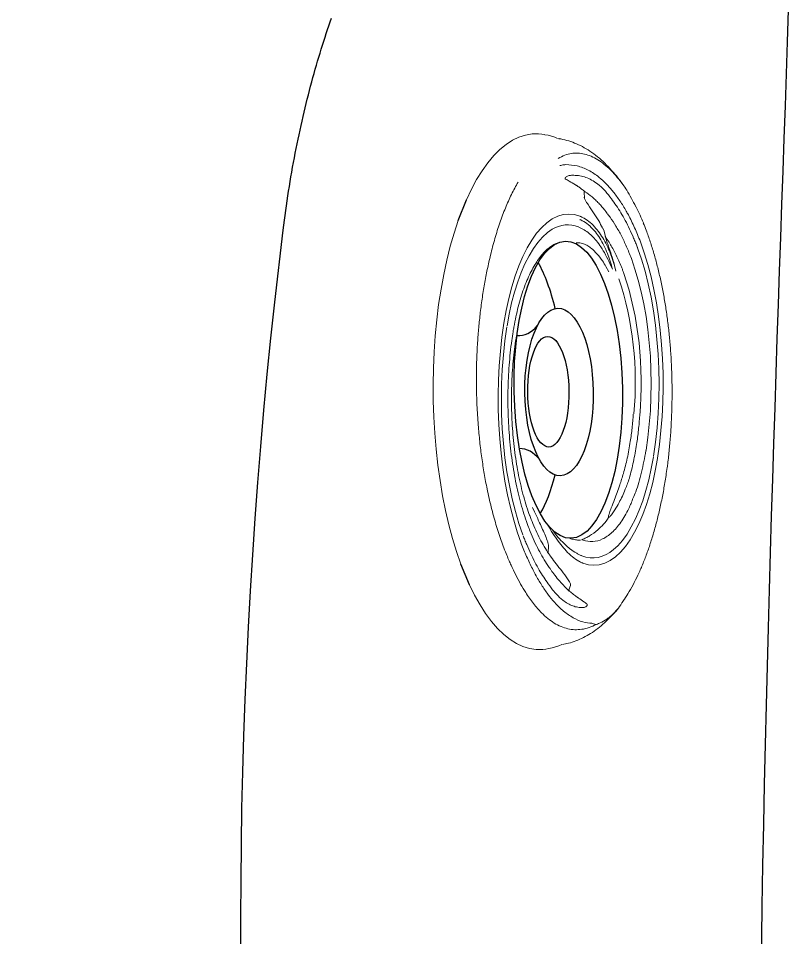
# Model space of a CAD drawing. Extents: x 941 to 1034, y 781 to 934.
# Drawn here: x 964.23 to 968.53, y 825.11 to 830.24 of the extents above; entities that cross this region are included whole.
import ezdxf

# ---------------------------------------------------------------- set-up
doc = ezdxf.new("R2010")
doc.units = 0
doc.header["$MEASUREMENT"] = 0
doc.linetypes.add('SLD-Solid', pattern=[0])
doc.layers.add('1', color=4, linetype='Continuous')
doc.layers.add('DIM', color=3, linetype='Continuous')

# ---------------------------------------------------------------- blocks, each defined once
blk = doc.blocks.new('*E12')
at = {"layer": '1', "color": 3, "linetype": 'SLD-Solid', "lineweight": 15}
blk.add_arc((2.1086, -2.0623), 0.0047, 145.57637, 153.95773, dxfattribs=at)
blk = doc.blocks.new('M')
at = {"layer": '1', "color": 3, "linetype": 'SLD-Solid', "lineweight": 15}
for p, q in [((0, 0), (-0.0912, -0.0007)), ((0.0911, -0.0016), (0, 0)), ((-0.5372, -0.039), (-0.6218, -0.0534)), ((-0.4506, -0.0268), (-0.5372, -0.039)), ((-0.3623, -0.0169), (-0.4506, -0.0268)), ((-0.2728, -0.0092), (-0.3623, -0.0169)), ((-0.1823, -0.0038), (-0.2728, -0.0092)), ((-0.0912, -0.0007), (-0.1823, -0.0038)), ((0.1816, -0.0055), (0.0911, -0.0016)), ((0.2713, -0.0118), (0.1816, -0.0055)), ((0.3597, -0.0203), (0.2713, -0.0118)), ((0.4465, -0.0311), (0.3597, -0.0203)), ((0.5313, -0.0442), (0.4465, -0.0311)), ((0.6138, -0.0593), (0.5313, -0.0442)), ((-0.7837, -0.0884), (-0.8603, -0.1089)), ((-0.7041, -0.0698), (-0.7837, -0.0884)), ((-0.6218, -0.0534), (-0.7041, -0.0698)), ((0.6937, -0.0766), (0.6138, -0.0593)), ((0.7707, -0.0959), (0.6937, -0.0766)), ((0.8444, -0.1171), (0.7707, -0.0959)), ((-0.9337, -0.1313), (-1.0035, -0.1556)), ((-0.8603, -0.1089), (-0.9337, -0.1313)), ((0.9145, -0.1403), (0.8444, -0.1171)), ((-1.1184, -0.2031), (-1.1767, -0.2318)), ((1.089, -0.2137), (1.0302, -0.1859)), ((-1.1767, -0.2318), (-1.2305, -0.262)), ((1.1433, -0.243), (1.089, -0.2137)), ((1.1928, -0.2737), (1.1433, -0.243)), ((-1.2796, -0.2934), (-1.3236, -0.326)), ((-1.2305, -0.262), (-1.2796, -0.2934)), ((1.2373, -0.3056), (1.1928, -0.2737)), ((1.2768, -0.3386), (1.2373, -0.3056)), ((-1.3236, -0.326), (-1.3625, -0.3596)), ((1.3109, -0.3725), (1.2768, -0.3386)), ((-1.3961, -0.3941), (-1.4242, -0.4294)), ((-1.3625, -0.3596), (-1.3961, -0.3941)), ((-0.6158, -0.4155), (-0.5408, -0.4013)), ((-0.5408, -0.4013), (-0.4637, -0.3894)), ((-0.4883, -0.4122), (-0.4096, -0.4011)), ((-0.4637, -0.3894), (-0.3848, -0.3796)), ((-0.4096, -0.4011), (-0.3292, -0.3924)), ((-0.3848, -0.3796), (-0.3045, -0.3721)), ((-0.3292, -0.3924), (-0.2475, -0.3862)), ((-0.3045, -0.3721), (-0.2231, -0.3669)), ((-0.2475, -0.3862), (-0.165, -0.3824)), ((-0.2231, -0.3669), (-0.1412, -0.364)), ((-0.165, -0.3824), (-0.0821, -0.3811)), ((-0.1412, -0.364), (-0.059, -0.3634)), ((-0.0821, -0.3811), (0.0007, -0.3823)), ((-0.059, -0.3634), (0.0229, -0.3652)), ((0.0007, -0.3823), (0.0829, -0.386)), ((0.0229, -0.3652), (0.1043, -0.3692)), ((0.0829, -0.386), (0.1641, -0.3922)), ((0.1043, -0.3692), (0.1846, -0.3756)), ((0.1641, -0.3922), (0.2439, -0.4009)), ((0.1846, -0.3756), (0.2636, -0.3843)), ((0.2439, -0.4009), (0.3217, -0.4119)), ((0.2636, -0.3843), (0.3408, -0.3952)), ((0.3408, -0.3952), (0.3426, -0.3955)), ((0.3426, -0.3955), (0.4128, -0.4079)), ((0.4128, -0.4079), (0.4803, -0.4226)), ((1.3396, -0.4073), (1.3109, -0.3725)), ((1.3628, -0.4429), (1.3396, -0.4073)), ((-1.4242, -0.4294), (-1.4468, -0.4653)), ((-0.8238, -0.4699), (-0.7576, -0.4498)), ((-0.777, -0.4791), (-0.7096, -0.4592)), ((-0.7576, -0.4498), (-0.6881, -0.4317)), ((-0.7096, -0.4592), (-0.6387, -0.4413)), ((-0.6881, -0.4317), (-0.6158, -0.4155)), ((-0.6387, -0.4413), (-0.5648, -0.4257)), ((-0.5648, -0.4257), (-0.4883, -0.4122)), ((0.2938, -0.4466), (0.2951, -0.4468)), ((0.3267, -0.4127), (0.3922, -0.4246)), ((0.3922, -0.4246), (0.4551, -0.4385)), ((0.4551, -0.4385), (0.515, -0.4544)), ((0.4803, -0.4226), (0.5446, -0.4394)), ((0.515, -0.4544), (0.5716, -0.4722)), ((0.5446, -0.4394), (0.6054, -0.4582)), ((0.6054, -0.4582), (0.6622, -0.4789)), ((1.3803, -0.4789), (1.3628, -0.4429)), ((-1.4638, -0.5016), (-1.475, -0.5383)), ((-1.4468, -0.4653), (-1.4638, -0.5016)), ((-0.8865, -0.4918), (-0.8238, -0.4699)), ((-0.8407, -0.501), (-0.777, -0.4791)), ((0.2672, -0.4647), (0.2686, -0.4649)), ((0.5716, -0.4722), (0.6244, -0.4917)), ((0.6244, -0.4917), (0.6732, -0.5129)), ((0.6622, -0.4789), (0.7147, -0.5014)), ((0.6732, -0.5129), (0.7177, -0.5356)), ((0.7147, -0.5014), (0.7626, -0.5255)), ((1.3921, -0.5154), (1.3803, -0.4789)), ((-1.475, -0.5383), (-1.4805, -0.5751)), ((-0.7317, -0.539), (-0.7309, -0.5387)), ((-0.6876, -0.554), (-0.7109, -0.5661)), ((0.7177, -0.5356), (0.7576, -0.5597)), ((0.7576, -0.5597), (0.7926, -0.5849)), ((0.7626, -0.5255), (0.8056, -0.5511)), ((0.8056, -0.5511), (0.8435, -0.578)), ((1.3982, -0.5522), (1.3921, -0.5154)), ((1.3985, -0.5891), (1.3982, -0.5522)), ((-1.4805, -0.5751), (-1.4802, -0.612)), ((-1.4802, -0.612), (-1.4781, -0.6296)), ((0.7926, -0.5849), (0.8225, -0.6113)), ((0.8225, -0.6113), (0.8472, -0.6386)), ((0.8435, -0.578), (0.8758, -0.6061)), ((0.8758, -0.6061), (0.9026, -0.6352)), ((1.3942, -0.623), (1.3966, -0.6066)), ((1.3966, -0.6066), (1.3985, -0.5891)), ((-1.4781, -0.6296), (-1.4754, -0.646)), ((-1.4747, -0.6459), (-1.4715, -0.6651)), ((-1.4715, -0.6651), (-1.4597, -0.7015)), ((-0.9032, -0.6442), (-0.9392, -0.6429)), ((0.8472, -0.6386), (0.8656, -0.665)), ((0.9026, -0.6352), (0.9236, -0.6651)), ((0.9236, -0.6651), (0.9387, -0.6956)), ((1.3794, -0.6789), (1.3906, -0.6423)), ((1.3906, -0.6423), (1.3935, -0.623)), ((-1.4597, -0.7015), (-1.4527, -0.7176)), ((0.9387, -0.6956), (0.9477, -0.7265)), ((1.3726, -0.695), (1.3794, -0.6789)), ((-1.1475, -0.7585), (-1.1492, -0.7607)), ((-1.1229, -0.7672), (-1.1475, -0.7585)), ((0.9507, -0.7576), (0.9476, -0.7888)), ((0.9477, -0.7265), (0.9507, -0.7576)), ((0.9476, -0.7888), (0.9384, -0.8198)), ((-1.0071, -0.8664), (-1.0102, -0.897)), ((-0.9981, -0.836), (-1.0071, -0.8664)), ((1.0686, -0.8435), (1.0441, -0.8441)), ((1.0779, -0.8447), (1.0762, -0.8467)), ((-1.0102, -0.897), (-1.0073, -0.9275)), ((-1.0073, -0.9275), (-0.9984, -0.9578)), ((-0.9984, -0.9578), (-0.9836, -0.9878)), ((0.6284, -0.981), (0.6581, -0.9647)), ((0.8608, -0.9522), (0.8249, -0.9613)), ((0.862, -0.9512), (0.8717, -0.9465)), ((-0.9836, -0.9878), (-0.963, -1.0171)), ((-0.963, -1.0171), (-0.9368, -1.0456)), ((-0.9007, -1.0305), (-0.9222, -1.0072)), ((-0.7419, -0.9846), (-0.7439, -0.9797)), ((0.6692, -1.0106), (0.6323, -1.0205)), ((0.6743, -0.9857), (0.6427, -1.0017)), ((-1.2086, -1.0611), (-1.2084, -1.0615)), ((-0.9368, -1.0456), (-0.905, -1.0731)), ((-0.905, -1.0731), (-0.8679, -1.0995)), ((-0.8708, -1.0569), (-0.9007, -1.0305)), ((-0.8358, -1.0822), (-0.8708, -1.0569)), ((-0.8679, -1.0995), (-0.8257, -1.1247)), ((-0.7959, -1.1063), (-0.8358, -1.0822)), ((-0.8257, -1.1247), (-0.7787, -1.1483)), ((-0.7515, -1.129), (-0.7959, -1.1063)), ((0.582, -1.1452), (0.644, -1.1268)), ((0.644, -1.1268), (0.7026, -1.1067)), ((0.7026, -1.1067), (0.7035, -1.1064)), ((-0.7787, -1.1483), (-0.7272, -1.1704)), ((-0.7026, -1.1502), (-0.7515, -1.129)), ((-0.7272, -1.1704), (-0.6714, -1.1907)), ((-0.6498, -1.1697), (-0.7026, -1.1502)), ((-0.5932, -1.1875), (-0.6498, -1.1697)), ((0.3783, -1.1885), (0.4487, -1.1761)), ((0.4487, -1.1761), (0.5167, -1.1617)), ((0.5167, -1.1617), (0.582, -1.1452)), ((0.6988, -1.1627), (0.6314, -1.1827)), ((0.669, -1.1987), (0.7342, -1.1789)), ((0.757, -1.1429), (0.6988, -1.1627)), ((0.7342, -1.1789), (0.7958, -1.1574)), ((0.7625, -1.1409), (0.757, -1.1429)), ((-0.6714, -1.1907), (-0.6118, -1.2092)), ((-0.6118, -1.2092), (-0.5487, -1.2256)), ((-0.5333, -1.2034), (-0.5932, -1.1875)), ((-0.5487, -1.2256), (-0.4825, -1.24)), ((-0.4704, -1.2173), (-0.5333, -1.2034)), ((-0.405, -1.2292), (-0.4704, -1.2173)), ((-0.3221, -1.241), (-0.3999, -1.23)), ((-0.37, -1.1881), (-0.3686, -1.1884)), ((-0.3686, -1.1884), (-0.3673, -1.1886)), ((-0.3673, -1.1886), (-0.2957, -1.1988)), ((-0.2957, -1.1988), (-0.2223, -1.2068)), ((-0.2223, -1.2068), (-0.1476, -1.2125)), ((-0.1476, -1.2125), (-0.0719, -1.216)), ((-0.0719, -1.216), (0.0044, -1.2171)), ((0.0044, -1.2171), (0.0807, -1.216)), ((0.0807, -1.216), (0.1566, -1.2125)), ((0.1566, -1.2125), (0.2319, -1.2067)), ((0.2319, -1.2067), (0.3059, -1.1987)), ((0.3059, -1.1987), (0.3783, -1.1885)), ((0.4101, -1.2296), (0.3314, -1.2407)), ((0.4866, -1.2162), (0.4101, -1.2296)), ((0.5605, -1.2005), (0.4866, -1.2162)), ((0.5294, -1.2325), (0.6007, -1.2166)), ((0.6314, -1.1827), (0.5605, -1.2005)), ((0.6007, -1.2166), (0.669, -1.1987)), ((-0.4825, -1.24), (-0.4137, -1.2522)), ((-0.4137, -1.2522), (-0.4119, -1.2525)), ((-0.4119, -1.2525), (-0.3359, -1.2632)), ((-0.3359, -1.2632), (-0.2582, -1.2717)), ((-0.2424, -1.2496), (-0.3221, -1.241)), ((-0.2582, -1.2717), (-0.1792, -1.278)), ((-0.1611, -1.2558), (-0.2424, -1.2496)), ((-0.1792, -1.278), (-0.0991, -1.2821)), ((-0.0789, -1.2595), (-0.1611, -1.2558)), ((-0.0991, -1.2821), (-0.0184, -1.2838)), ((0.0039, -1.2608), (-0.0789, -1.2595)), ((0.0868, -1.2595), (0.0039, -1.2608)), ((0.0624, -1.2832), (0.143, -1.2804)), ((0.1693, -1.2557), (0.0868, -1.2595)), ((0.143, -1.2804), (0.2231, -1.2752)), ((0.251, -1.2494), (0.1693, -1.2557)), ((0.2231, -1.2752), (0.3021, -1.2678)), ((0.3314, -1.2407), (0.251, -1.2494)), ((0.3021, -1.2678), (0.3798, -1.2582)), ((0.3798, -1.2582), (0.4557, -1.2464)), ((0.4557, -1.2464), (0.5294, -1.2325)), ((-0.0184, -1.2838), (0.0624, -1.2832))]:
    blk.add_line(p, q, dxfattribs=at)
at = {"layer": '1', "color": 3}
for centre, major_axis, ratio, start_param, end_param in [((-0.03, -0.7544), (0.8294, 0.0145), 0.364496, 3.146563, 9.429748), ((-0.0426, -0.7029), (0.4678, 0.006), 0.408212, 3.144742, 9.427927), ((-0.5999, -0.4823), (0.2417, 0.0019), 0.7, -0.725267, -0.007908), ((0.4969, -0.478), (0.2246, 0.0018), 0.7, 3.068739, 3.858971), ((-0.0411, -0.643), (0.3088, 0.0031), 0.371973, 3.142644, 9.425829), ((-0.0119, -0.4306), (0.8294, 0.0145), 0.364496, 3.679416, 4.068187), ((-0.0119, -0.4306), (0.8294, 0.0145), 0.364496, -1.024668, -0.591327)]:
    blk.add_ellipse(centre, major_axis=major_axis, ratio=ratio, start_param=start_param, end_param=end_param, dxfattribs=at)
at = {"layer": '1', "color": 3, "linetype": 'SLD-Solid', "lineweight": 15}
for centre, major_axis, ratio, start_param, end_param in [((-0.9127, -0.6453), (0.0096, 0.00008), 0.7, 0.155275, 0.272948), ((0.5743, -0.7525), (0.3162, 0.0025), 0.7, -0.280999, 0.394679), ((-1.1521, -0.7649), (0.00657, 0.00005), 0.7, 1.120631, 1.843929), ((-1.1504, -0.7628), (0.00681, 0.00005), 0.7, 1.126374, 1.762963), ((-1.1499, -0.7622), (0.00639, 0.00005), 0.7, 1.115946, 1.80729), ((-1.1383, -0.7629), (0.0112, 0.0001), 0.7, 2.477545, 2.524721), ((-1.1156, -0.7712), (0.00535, -0.00526), 1, 3.376627, 3.425003), ((-0.6467, -0.8895), (0.322, 0.0026), 0.7, 2.864732, 3.67969), ((1.0694, -0.8481), (0.00706, 0.00006), 0.7, 0.271899, 1.628297), ((0.8224, -0.9622), (0.00164, 0.00167), 1, -0.438797, -0.309864), ((0.0169, -0.1691), (1.4177, 0.0113), 0.7, 4.571791, 5.14569), ((0.0199, -0.1994), (1.3275, 0.0105), 0.7, 4.567646, 5.149835)]:
    blk.add_ellipse(centre, major_axis=major_axis, ratio=ratio, start_param=start_param, end_param=end_param, dxfattribs=at)
for points, knots in [([(-0.985, -0.4246), (-0.9747, -0.4202), (-0.9385, -0.4045), (-0.872, -0.3794), (-0.7823, -0.3503), (-0.6862, -0.3241), (-0.5908, -0.3025), (-0.4987, -0.2851), (-0.4104, -0.2714), (-0.3196, -0.2601), (-0.2212, -0.2509), (-0.1161, -0.2444), (-0.0038, -0.2413), (0.1096, -0.2421), (0.2137, -0.2465), (0.3075, -0.2533), (0.3628, -0.2593), (0.3904, -0.2623)], [0, 0, 0, 0, 0.029367, 0.103767, 0.178168, 0.254729, 0.331291, 0.393306, 0.455321, 0.518568, 0.581815, 0.656275, 0.730735, 0.807359, 0.883982, 0.94187, 1, 1, 1, 1]), ([(0.3904, -0.2623), (0.4192, -0.2659), (0.4767, -0.2731), (0.5607, -0.2867), (0.6427, -0.3023), (0.7282, -0.3215), (0.8154, -0.3446), (0.9034, -0.3723), (0.9854, -0.4031), (1.0623, -0.4371), (1.1067, -0.4619), (1.1292, -0.4745)], [0, 0, 0, 0, 0.095674, 0.191347, 0.288728, 0.386109, 0.50594, 0.625771, 0.749064, 0.872357, 1, 1, 1, 1]), ([(-1.3399, -0.9112), (-1.3464, -0.8976), (-1.3594, -0.8702), (-1.3685, -0.8299), (-1.3706, -0.7904), (-1.3654, -0.7519), (-1.353, -0.7138), (-1.3336, -0.6764), (-1.3078, -0.64), (-1.2724, -0.6012), (-1.2251, -0.5597), (-1.1562, -0.5114), (-1.0827, -0.47), (-1.0202, -0.4402), (-0.993, -0.4281), (-0.985, -0.4246)], [0, 0, 0, 0, 0.075379, 0.151309, 0.223329, 0.29535, 0.369104, 0.442862, 0.514729, 0.586967, 0.682119, 0.778071, 0.907999, 0.972873, 1, 1, 1, 1]), ([(-0.7876, -0.5289), (-0.7801, -0.5261), (-0.755, -0.5169), (-0.7098, -0.5023), (-0.651, -0.4856), (-0.5894, -0.4706), (-0.5254, -0.4573), (-0.4592, -0.4459), (-0.3911, -0.4362), (-0.3216, -0.4286), (-0.2509, -0.4228), (-0.1795, -0.4191), (-0.1077, -0.4173), (-0.0358, -0.4176), (0.0357, -0.42), (0.1066, -0.4243), (0.1764, -0.4306), (0.239, -0.438), (0.2776, -0.444), (0.294, -0.4465)], [0, 0, 0, 0, 0.026275, 0.087966, 0.149698, 0.211464, 0.273267, 0.335105, 0.396973, 0.458867, 0.520782, 0.582712, 0.644652, 0.706595, 0.768535, 0.830464, 0.892377, 0.954267, 1, 1, 1, 1]), ([(-0.731, -0.5388), (-0.7237, -0.5362), (-0.6995, -0.5274), (-0.6557, -0.5134), (-0.599, -0.4977), (-0.5394, -0.4836), (-0.4774, -0.4712), (-0.4134, -0.4607), (-0.3476, -0.452), (-0.2804, -0.4453), (-0.2123, -0.4405), (-0.1435, -0.4378), (-0.0745, -0.437), (-0.0056, -0.4383), (0.0628, -0.4416), (0.1303, -0.4469), (0.1953, -0.454), (0.2406, -0.4604), (0.264, -0.4641), (0.2673, -0.4646)], [0, 0, 0, 0, 0.027554, 0.091746, 0.155986, 0.220267, 0.284591, 0.348954, 0.413352, 0.477778, 0.542227, 0.606691, 0.671163, 0.735636, 0.8001, 0.864548, 0.928972, 0.98997, 1, 1, 1, 1]), ([(0.2953, -0.4467), (0.3036, -0.4481), (0.3317, -0.4527), (0.3781, -0.4619), (0.4331, -0.4749), (0.4852, -0.4895), (0.5342, -0.5057), (0.5796, -0.5233), (0.6213, -0.5422), (0.659, -0.5622), (0.6924, -0.5833), (0.7215, -0.6052), (0.7462, -0.6278), (0.7661, -0.651), (0.7797, -0.671), (0.7848, -0.6833), (0.7865, -0.6876)], [0, 0, 0, 0, 0.032536, 0.10973, 0.186868, 0.263931, 0.340915, 0.417824, 0.494672, 0.571492, 0.648319, 0.725227, 0.802333, 0.879798, 0.95782, 1, 1, 1, 1]), ([(-1.3337, -0.8863), (-1.3335, -0.8825), (-1.3325, -0.8611), (-1.3233, -0.8215), (-1.2972, -0.7681), (-1.2607, -0.72), (-1.2179, -0.6776), (-1.1725, -0.6405), (-1.1201, -0.6047), (-1.0614, -0.5703), (-0.9963, -0.5376), (-0.9377, -0.5117), (-0.9, -0.4971), (-0.8875, -0.4922)], [0, 0, 0, 0, 0.026712, 0.151413, 0.276447, 0.401159, 0.493498, 0.585836, 0.678075, 0.770318, 0.862284, 0.954116, 1, 1, 1, 1]), ([(-1.1143, -0.6427), (-1.0894, -0.6256), (-1.0521, -0.6), (-0.993, -0.5678), (-0.9457, -0.5446), (-0.9035, -0.526), (-0.8697, -0.5121), (-0.8529, -0.5056), (-0.8452, -0.5027)], [0, 0, 0, 0, 0.337008, 0.50583, 0.674678, 0.843513, 0.927915, 1, 1, 1, 1]), ([(-0.8875, -0.4922), (-0.8874, -0.4922), (-0.8873, -0.4922), (-0.8872, -0.4921), (-0.8871, -0.4921)], [0, 0, 0, 0, 0.154805, 1, 1, 1, 1]), ([(-0.8871, -0.4921), (-0.8871, -0.4921), (-0.8869, -0.492), (-0.8867, -0.4919), (-0.8865, -0.4918)], [0, 0, 0, 0, 0.109067, 1, 1, 1, 1]), ([(-1.0347, -0.6571), (-1.0268, -0.6512), (-1.0067, -0.6364), (-0.9696, -0.6136), (-0.9243, -0.5885), (-0.8746, -0.5645), (-0.8292, -0.5448), (-0.7991, -0.5334), (-0.7881, -0.5292)], [0, 0, 0, 0, 0.125672, 0.317663, 0.508626, 0.698715, 0.890112, 1, 1, 1, 1]), ([(-0.961, -0.6568), (-0.9588, -0.6551), (-0.9453, -0.6447), (-0.9162, -0.6264), (-0.8739, -0.6021), (-0.8271, -0.5787), (-0.78, -0.5577), (-0.7466, -0.5449), (-0.7316, -0.5391)], [0, 0, 0, 0, 0.039608, 0.239952, 0.439301, 0.636256, 0.836536, 1, 1, 1, 1]), ([(-0.7109, -0.5661), (-0.7315, -0.5756), (-0.7775, -0.5967), (-0.8323, -0.6219), (-0.8733, -0.6379), (-0.8925, -0.6437), (-0.901, -0.6441), (-0.9032, -0.6442)], [0, 0, 0, 0, 0.322327, 0.718503, 0.892265, 0.972127, 1, 1, 1, 1]), ([(-1.2457, -0.8348), (-1.2455, -0.8257), (-1.245, -0.8076), (-1.2375, -0.7797), (-1.2244, -0.7517), (-1.2035, -0.7211), (-1.1798, -0.6955), (-1.1498, -0.6684), (-1.1291, -0.6534), (-1.1144, -0.6428)], [0, 0, 0, 0, 0.144102, 0.288177, 0.431944, 0.575712, 0.757525, 0.828809, 1, 1, 1, 1]), ([(-1.1724, -0.7833), (-1.1664, -0.7757), (-1.1539, -0.7596), (-1.1293, -0.7341), (-1.0998, -0.707), (-1.069, -0.6818), (-1.0463, -0.6652), (-1.0365, -0.6581)], [0, 0, 0, 0, 0.193412, 0.408503, 0.621237, 0.836748, 1, 1, 1, 1]), ([(-1.0012, -0.6863), (-1.0011, -0.6863), (-0.9904, -0.6774), (-0.9773, -0.6679), (-0.9637, -0.6584), (-0.963, -0.6579)], [0, 0, 0, 0, 0.006401, 0.954168, 1, 1, 1, 1]), ([(-0.7857, -0.6413), (-0.7935, -0.6456), (-0.8176, -0.6592), (-0.8547, -0.6828), (-0.8951, -0.712), (-0.9318, -0.7435), (-0.9637, -0.7773), (-0.9823, -0.8041), (-0.9919, -0.8219), (-0.9953, -0.8293), (-0.9973, -0.8338), (-0.9978, -0.8352), (-0.9978, -0.8352)], [0.1589519, 0.1589519, 0.1589519, 0.1589519, 0.2189082, 0.346758, 0.4751575, 0.6035615, 0.754596, 0.905669, 0.9433962, 0.9811215, 0.9999977, 1, 1, 1, 1]), ([(-0.956, -0.8285), (-0.956, -0.8285), (-0.9539, -0.8234), (-0.9494, -0.8133), (-0.9383, -0.7929), (-0.9245, -0.7724), (-0.904, -0.7468), (-0.8803, -0.7213), (-0.8475, -0.6921), (-0.8233, -0.6733), (-0.811, -0.6645)], [0, 0, 0, 0, 0.0000306, 0.0744962, 0.1489695, 0.2980039, 0.3724874, 0.5215575, 0.6706687, 0.804032, 0.804032, 0.804032, 0.804032]), ([(-1.1226, -0.767), (-1.1221, -0.7671), (-1.1216, -0.7673), (-1.1205, -0.7675), (-1.1188, -0.7676), (-1.1145, -0.7671), (-1.1015, -0.7623), (-1.0776, -0.7459), (-1.0429, -0.7198), (-1.0147, -0.6972), (-1.0012, -0.6863)], [0, 0, 0, 0, 0.006241, 0.007227, 0.014587, 0.028589, 0.070449, 0.262258, 0.646421, 1, 1, 1, 1]), ([(1.0886, -1.0769), (1.0904, -1.0759), (1.1109, -1.0633), (1.1461, -1.0373), (1.1934, -0.9991), (1.2351, -0.9591), (1.2715, -0.9181), (1.3025, -0.8762), (1.3279, -0.8335), (1.3482, -0.7903), (1.3625, -0.7467), (1.3702, -0.7163), (1.3717, -0.7004), (1.3718, -0.6992)], [0, 0, 0, 0, 0.011075, 0.128358, 0.243715, 0.356861, 0.467679, 0.576202, 0.682584, 0.787058, 0.889908, 0.99144, 1, 1, 1, 1]), ([(1.2614, -0.6989), (1.2679, -0.7107), (1.2809, -0.7344), (1.29, -0.771), (1.2921, -0.8077), (1.2868, -0.8446), (1.2744, -0.882), (1.2551, -0.9193), (1.2291, -0.9558), (1.197, -0.9923), (1.1691, -1.016), (1.1547, -1.0282)], [0, 0, 0, 0, 0.113502, 0.227834, 0.336279, 0.444726, 0.555781, 0.666843, 0.775057, 0.88383, 1, 1, 1, 1]), ([(1.2267, -0.7408), (1.2265, -0.7371), (1.226, -0.7259), (1.223, -0.7144), (1.2211, -0.7068)], [0, 0, 0, 0, 0.3359347, 1, 1, 1, 1]), ([(-1.4516, -0.7216), (-1.4496, -0.7329), (-1.4452, -0.7585), (-1.4323, -0.7977), (-1.4143, -0.8391), (-1.3914, -0.8796), (-1.3639, -0.9191), (-1.3316, -0.9576), (-1.2954, -0.9947), (-1.268, -1.0179), (-1.2544, -1.0294)], [0, 0, 0, 0, 0.1000144, 0.225756, 0.3519621, 0.4790519, 0.6074395, 0.7375219, 0.8696622, 1, 1, 1, 1]), ([(-0.8674, -0.794), (-0.8657, -0.7853), (-0.8636, -0.7743), (-0.8601, -0.7632), (-0.8592, -0.7608)], [0, 0, 0, 0, 0.3572691, 0.4544643, 0.4544643, 0.4544643, 0.4544643]), ([(0.7965, -1.1571), (0.8229, -1.1465), (0.8756, -1.1252), (0.9309, -1.0982), (0.9804, -1.0707), (1.0253, -1.0431), (1.0763, -1.0059), (1.1202, -0.967), (1.1624, -0.9207), (1.1978, -0.8666), (1.2227, -0.8045), (1.2253, -0.762), (1.2267, -0.7408)], [0, 0, 0, 0, 0.099686, 0.199319, 0.230421, 0.322801, 0.415179, 0.507539, 0.5999, 0.733139, 0.866784, 1, 1, 1, 1]), ([(1.1473, -0.737), (1.143, -0.7443), (1.1319, -0.7638), (1.121, -0.7827), (1.1142, -0.7944)], [0, 0, 0, 0, 0.3791413, 1, 1, 1, 1]), ([(1.1469, -0.7365), (1.1473, -0.7365), (1.1482, -0.7365), (1.1497, -0.7367), (1.1515, -0.7373), (1.1537, -0.7384), (1.1575, -0.7415), (1.1621, -0.7489), (1.1659, -0.7597), (1.167, -0.7695), (1.1672, -0.7751), (1.1672, -0.7765)], [0, 0, 0, 0, 0.01602, 0.035445, 0.054871, 0.08078, 0.12717, 0.274887, 0.583806, 0.893992, 1, 1, 1, 1]), ([(-1.2258, -0.8584), (-1.2216, -0.8526), (-1.2105, -0.8372), (-1.1995, -0.821), (-1.1927, -0.8109)], [0, 0, 0, 0, 0.379141, 1, 1, 1, 1]), ([(-1.1927, -0.8109), (-1.1925, -0.8106), (-1.1918, -0.8097), (-1.1907, -0.8081), (-1.1889, -0.8055), (-1.1856, -0.801), (-1.1802, -0.7935), (-1.1753, -0.787), (-1.1725, -0.7833)], [0, 0, 0, 0, 0.035919, 0.106555, 0.177195, 0.318487, 0.601091, 1, 1, 1, 1]), ([(-0.8674, -0.7942), (-0.868, -0.7982), (-0.8693, -0.8075), (-0.8693, -0.8167), (-0.8692, -0.822)], [0, 0, 0, 0, 0.42371, 1, 1, 1, 1]), ([(0.6427, -1.0017), (0.6728, -0.9926), (0.7207, -0.9783), (0.7764, -0.9531), (0.8168, -0.9307), (0.8536, -0.9046), (0.8856, -0.8749), (0.9042, -0.8499), (0.9138, -0.8326), (0.9171, -0.8253), (0.9193, -0.8209), (0.9197, -0.8195), (0.9197, -0.8195)], [0, 0, 0, 0, 0.218908, 0.346758, 0.475158, 0.603561, 0.754596, 0.905669, 0.943396, 0.981121, 0.999998, 1, 1, 1, 1]), ([(0.9381, -0.8205), (0.9375, -0.822), (0.9357, -0.8265), (0.9322, -0.834), (0.9228, -0.8516), (0.9045, -0.8773), (0.8737, -0.9079), (0.838, -0.9348), (0.7992, -0.9584), (0.7452, -0.9851), (0.6986, -1.0008), (0.6692, -1.0106)], [0, 0, 0, 0, 0.0187738, 0.0563476, 0.0938864, 0.2442892, 0.3947292, 0.5226703, 0.6514061, 0.779526, 1, 1, 1, 1]), ([(0.8778, -0.8134), (0.8778, -0.8134), (0.8758, -0.8184), (0.8711, -0.8284), (0.8601, -0.848), (0.8463, -0.8671), (0.8258, -0.8901), (0.802, -0.9122), (0.7668, -0.938), (0.7252, -0.963), (0.6913, -0.9782), (0.6743, -0.9857)], [0, 0, 0, 0, 0.000031, 0.074497, 0.14897, 0.298004, 0.372488, 0.521558, 0.670669, 0.835334, 1, 1, 1, 1]), ([(0.7593, -0.8834), (0.7642, -0.8771), (0.772, -0.8667), (0.7822, -0.8476), (0.788, -0.8303), (0.7908, -0.8128), (0.7908, -0.8039), (0.7908, -0.7994)], [0, 0, 0, 0, 0.2370068, 0.3895674, 0.6949044, 0.847454, 1, 1, 1, 1]), ([(1.1672, -0.7765), (1.167, -0.788), (1.1666, -0.8109), (1.1591, -0.8443), (1.1461, -0.877), (1.1252, -0.9115), (1.1015, -0.9395), (1.0715, -0.9683), (1.0508, -0.9838), (1.0362, -0.9948)], [0, 0, 0, 0, 0.144102, 0.288177, 0.431944, 0.575712, 0.757525, 0.828809, 1, 1, 1, 1]), ([(1.1142, -0.7944), (1.114, -0.7947), (1.1133, -0.7958), (1.1122, -0.7976), (1.1104, -0.8005), (1.1071, -0.8055), (1.1005, -0.8153), (1.0907, -0.829), (1.0822, -0.8395), (1.0779, -0.8447)], [0, 0, 0, 0, 0.020739, 0.061523, 0.102309, 0.183889, 0.34706, 0.673517, 1, 1, 1, 1]), ([(-1.2255, -0.8586), (-1.2259, -0.8587), (-1.2268, -0.8591), (-1.2283, -0.8596), (-1.2301, -0.8599), (-1.2322, -0.8598), (-1.236, -0.8589), (-1.2407, -0.8549), (-1.2444, -0.8477), (-1.2454, -0.8402), (-1.2457, -0.8359), (-1.2457, -0.8348)], [0, 0, 0, 0, 0.01602, 0.035445, 0.054871, 0.08078, 0.12717, 0.274887, 0.583806, 0.893992, 1, 1, 1, 1]), ([(-0.8697, -0.8364), (-0.8739, -0.8547), (-0.8822, -0.8912), (-0.8664, -0.9459), (-0.8304, -0.9988), (-0.7723, -1.0482), (-0.7067, -1.0882), (-0.6543, -1.1088), (-0.6342, -1.1167)], [0, 0, 0, 0, 0.177735, 0.35547, 0.533205, 0.71094, 0.888675, 1, 1, 1, 1]), ([(-0.8687, -0.8311), (-0.8687, -0.8311), (-0.8684, -0.8304), (-0.8672, -0.8303), (-0.8643, -0.8376), (-0.8577, -0.8523), (-0.8428, -0.8806), (-0.8239, -0.9041), (-0.8113, -0.9197)], [0, 0, 0, 0, 0.000257, 0.036334, 0.144253, 0.358235, 0.572789, 1, 1, 1, 1]), ([(0.8734, -0.9456), (0.8867, -0.9387), (0.916, -0.9235), (0.9579, -0.8964), (0.9956, -0.8706), (1.021, -0.8529), (1.0354, -0.8459), (1.0401, -0.8444), (1.0426, -0.8439), (1.0438, -0.8438), (1.0444, -0.8438)], [0, 0, 0, 0, 0.235356, 0.518357, 0.801279, 0.944189, 0.976328, 0.9876, 0.993788, 1, 1, 1, 1]), ([(0.9536, -0.9723), (0.9536, -0.9723), (0.9575, -0.9695), (0.9631, -0.9653), (0.9723, -0.9583), (0.9848, -0.9483), (1.0019, -0.9337), (1.021, -0.9155), (1.0446, -0.8905), (1.0635, -0.8668), (1.0752, -0.849), (1.0779, -0.8447)], [0, 0, 0, 0, 0.000714, 0.073392, 0.109721, 0.182421, 0.327724, 0.473063, 0.618482, 0.909311, 1, 1, 1, 1]), ([(-1.3399, -0.9112), (-1.3396, -0.906), (-1.3392, -0.8981), (-1.3351, -0.8893), (-1.3337, -0.8863)], [0, 0, 0, 0, 0.664107, 1, 1, 1, 1]), ([(-1.2896, -0.9952), (-1.297, -0.9867), (-1.3141, -0.967), (-1.3299, -0.9385), (-1.3372, -0.9186), (-1.3399, -0.9112)], [0, 0, 0, 0, 0.32393, 0.749492, 1, 1, 1, 1]), ([(-0.8113, -0.9197), (-0.8016, -0.93), (-0.7823, -0.9508), (-0.7566, -0.9701), (-0.7437, -0.9798)], [0, 0, 0, 0, 0.4978509, 1, 1, 1, 1]), ([(0.6581, -0.9647), (0.6686, -0.9582), (0.6952, -0.9419), (0.7308, -0.9146), (0.7498, -0.8938), (0.7593, -0.8834)], [0, 0, 0, 0, 0.243936, 0.619578, 1, 1, 1, 1]), ([(0.8249, -0.9613), (0.8145, -0.9682), (0.7872, -0.9866), (0.7465, -1.0092), (0.7103, -1.0269), (0.6835, -1.0392), (0.6612, -1.0487), (0.6382, -1.0579), (0.6266, -1.0624), (0.6206, -1.0646), (0.6206, -1.0646)], [0, 0, 0, 0, 0.182479, 0.479936, 0.628519, 0.702783, 0.8514, 0.925684, 0.999996, 1, 1, 1, 1]), ([(0.6323, -1.0205), (0.6537, -1.0151), (0.6965, -1.0041), (0.7458, -0.9878), (0.7834, -0.9747), (0.8044, -0.967), (0.8195, -0.9625), (0.8247, -0.961)], [0, 0, 0, 0, 0.334114, 0.669312, 0.80065, 0.932519, 1, 1, 1, 1]), ([(0.7035, -1.1064), (0.7146, -1.102), (0.7369, -1.0934), (0.7689, -1.0798), (0.7997, -1.0656), (0.839, -1.0461), (0.8847, -1.0205), (0.9246, -0.9942), (0.9458, -0.9782), (0.9521, -0.9734)], [0, 0, 0, 0, 0.112765, 0.225721, 0.338638, 0.45164, 0.677601, 0.903593, 1, 1, 1, 1]), ([(-1.2102, -1.0603), (-1.2234, -1.0517), (-1.2504, -1.0341), (-1.2763, -1.0118), (-1.2874, -0.9979), (-1.2896, -0.9952)], [0, 0, 0, 0, 0.434001, 0.888952, 1, 1, 1, 1]), ([(-0.7437, -0.9796), (-0.7437, -0.9796), (-0.7425, -0.9789), (-0.7386, -0.9784), (-0.7297, -0.98), (-0.7135, -0.9852), (-0.6846, -0.9965), (-0.6347, -1.0165), (-0.5706, -1.0401), (-0.519, -1.0557), (-0.4974, -1.0622)], [0, 0, 0, 0, 0.0002, 0.025236, 0.067323, 0.141073, 0.266748, 0.470502, 0.778091, 1, 1, 1, 1]), ([(-0.5239, -1.0952), (-0.545, -1.0879), (-0.5947, -1.0707), (-0.6531, -1.0431), (-0.6958, -1.0178), (-0.7191, -1.0016), (-0.7315, -0.9922), (-0.738, -0.9871), (-0.7408, -0.9851), (-0.7418, -0.9844)], [0, 0, 0, 0, 0.230758, 0.545346, 0.74943, 0.872578, 0.942678, 0.980397, 1, 1, 1, 1]), ([(1.0361, -0.9949), (1.0112, -1.0128), (0.9739, -1.0398), (0.9148, -1.073), (0.8675, -1.0969), (0.8253, -1.1158), (0.7915, -1.1297), (0.7747, -1.1362), (0.767, -1.1392)], [0, 0, 0, 0, 0.337008, 0.50583, 0.674678, 0.843513, 0.927915, 1, 1, 1, 1]), ([(-1.2088, -1.0613), (-1.1958, -1.0701), (-1.1675, -1.089), (-1.1191, -1.1163), (-1.065, -1.1434), (-1.007, -1.169), (-0.9452, -1.193), (-0.8799, -1.2154), (-0.8112, -1.2362), (-0.7394, -1.2551), (-0.6649, -1.2721), (-0.5878, -1.2871), (-0.5206, -1.2985), (-0.4786, -1.304), (-0.4636, -1.3059)], [0, 0, 0, 0, 0.074591, 0.161112, 0.246996, 0.333324, 0.42023, 0.507675, 0.595605, 0.683955, 0.772643, 0.861576, 0.950652, 1, 1, 1, 1]), ([(-0.4974, -1.0622), (-0.4692, -1.0698), (-0.4125, -1.0851), (-0.3502, -1.0955), (-0.3188, -1.1007)], [0, 0, 0, 0, 0.496249, 1, 1, 1, 1]), ([(0.6206, -1.0646), (0.6206, -1.0646), (0.6201, -1.0648), (0.6197, -1.0649), (0.6193, -1.0651)], [0, 0, 0, 0, 0.029714, 1, 1, 1, 1]), ([(1.1547, -1.0282), (1.1515, -1.031), (1.1313, -1.0493), (1.0794, -1.085), (1.0231, -1.1151), (0.9916, -1.132)], [0, 0, 0, 0, 0.076495, 0.484239, 1, 1, 1, 1]), ([(-0.6342, -1.1167), (-0.6227, -1.1217), (-0.5805, -1.1399), (-0.4922, -1.1649), (-0.4107, -1.1802), (-0.37, -1.1879)], [0, 0, 0, 0, 0.157416, 0.578708, 1, 1, 1, 1]), ([(-0.3349, -1.1359), (-0.3677, -1.1304), (-0.4336, -1.1194), (-0.4937, -1.1033), (-0.5239, -1.0952)], [0, 0, 0, 0, 0.496228, 1, 1, 1, 1]), ([(-0.3188, -1.1007), (-0.294, -1.1042), (-0.2441, -1.1112), (-0.1923, -1.1153), (-0.1663, -1.1173)], [0, 0, 0, 0, 0.497728, 1, 1, 1, 1]), ([(0.7026, -1.1064), (0.7026, -1.1064), (0.7022, -1.1065), (0.7019, -1.1067), (0.7015, -1.1068)], [0, 0, 0, 0, 0.00172, 1, 1, 1, 1]), ([(-0.464, -1.3066), (-0.4601, -1.3072), (-0.4301, -1.3115), (-0.3725, -1.3176), (-0.2914, -1.3249), (-0.209, -1.3299), (-0.126, -1.333), (-0.0426, -1.334), (0.0406, -1.333), (0.1232, -1.3298), (0.205, -1.3246), (0.2853, -1.3174), (0.364, -1.3082), (0.4409, -1.297), (0.516, -1.2838), (0.5895, -1.2687), (0.661, -1.2517), (0.7303, -1.2328), (0.7969, -1.212), (0.854, -1.1921), (0.8873, -1.1785), (0.9008, -1.173)], [0, 0, 0, 0, 0.008425, 0.064388, 0.120568, 0.17691, 0.233345, 0.289786, 0.346148, 0.402364, 0.458374, 0.514135, 0.569591, 0.624664, 0.679957, 0.735663, 0.791743, 0.848146, 0.904805, 0.961644, 1, 1, 1, 1]), ([(-0.174, -1.1533), (-0.2012, -1.1512), (-0.2558, -1.1469), (-0.3085, -1.1396), (-0.3349, -1.1359)], [0, 0, 0, 0, 0.4977301, 1, 1, 1, 1]), ([(0.7666, -1.1393), (0.7661, -1.1394), (0.7654, -1.1397), (0.764, -1.1402), (0.7632, -1.1406), (0.7625, -1.1409)], [0, 0, 0, 0, 0.339988, 0.524939, 1, 1, 1, 1]), ([(0.7958, -1.1574), (0.796, -1.1573), (0.7962, -1.1572), (0.7964, -1.1572), (0.7965, -1.1571)], [0, 0, 0, 0, 0.8356, 1, 1, 1, 1]), ([(0.9013, -1.1736), (0.9159, -1.1675), (0.9465, -1.1548), (0.9743, -1.141), (0.9889, -1.1337)], [0, 0, 0, 0, 0.475493, 1, 1, 1, 1])]:
    blk.add_open_spline(points, degree=3, knots=knots, dxfattribs=at)
at = {"layer": 'DIM'}
for p, q in [((0.9145, -0.1403), (1.0302, -0.1859)), ((-1.1184, -0.2031), (-1.0035, -0.1556))]:
    blk.add_line(p, q, dxfattribs=at)
at = {"xscale": 0.4033039403454456, "yscale": 0.5761484862077708, "zscale": 0.4033039403454455, "rotation": 270.4546423772115}
blk.add_blockref('*E12', (-0.0456, -0.0004), dxfattribs=at)
blk = doc.blocks.new('ENVOY')
at = {"layer": '1', "color": 3, "linetype": 'Continuous'}
for points in [[(24.3336, 27.4896), (24.337, 27.5169), (24.3405, 27.5442), (24.3441, 27.5714), (24.3479, 27.5986), (24.3517, 27.6257), (24.3557, 27.6528), (24.3598, 27.6798), (24.364, 27.7067), (24.3683, 27.7336), (24.3727, 27.7603), (24.3772, 27.787), (24.3818, 27.8135), (24.3865, 27.84), (24.3914, 27.8663), (24.3963, 27.8925), (24.4013, 27.9186), (24.4064, 27.9446), (24.4116, 27.9705), (24.4169, 27.9962), (24.4223, 28.0218), (24.4278, 28.0472), (24.4334, 28.0725), (24.439, 28.0977), (24.4447, 28.1227), (24.4505, 28.1475), (24.4564, 28.1723), (24.4624, 28.1968), (24.4685, 28.2212), (24.4746, 28.2454), (24.4808, 28.2694), (24.487, 28.2933), (24.4934, 28.317), (24.4998, 28.3405), (24.5062, 28.3639), (24.5128, 28.3871), (24.5194, 28.4101), (24.526, 28.4329), (24.5328, 28.4555), (24.5395, 28.478), (24.5464, 28.5003), (24.5533, 28.5224), (24.5602, 28.5443), (24.5673, 28.5661), (24.5743, 28.5876), (24.5814, 28.609), (24.5886, 28.6303), (24.5958, 28.6513), (24.6031, 28.6722)], [(24.0982, 23.4527), (24.0976, 23.655), (24.0984, 23.8574), (24.1004, 24.0597), (24.1038, 24.262), (24.1085, 24.4642), (24.1144, 24.6665), (24.1217, 24.8687), (24.1302, 25.0708), (24.14, 25.2729), (24.1512, 25.4749), (24.1636, 25.6769), (24.1773, 25.8787), (24.1923, 26.0805), (24.2086, 26.2821), (24.2262, 26.4837), (24.2451, 26.6851), (24.2653, 26.8865), (24.2868, 27.0876), (24.3336, 27.4896)]]:
    blk.add_lwpolyline(points, dxfattribs=at)
at = {"layer": '1', "color": 2, "linetype": 'Continuous'}
for points in [[(27.0074, 23.7134), (27.0114, 23.9435), (27.0158, 24.171), (27.0204, 24.3959), (27.0253, 24.6182), (27.0305, 24.8378), (27.036, 25.0547), (27.0416, 25.2689), (27.0475, 25.4804), (27.0534, 25.6892), (27.0596, 25.8952), (27.0658, 26.0985), (27.0721, 26.299), (27.0785, 26.4967), (27.0849, 26.6916), (27.0913, 26.8836), (27.0977, 27.0733), (27.1042, 27.2617), (27.1106, 27.4487), (27.1171, 27.6342), (27.1235, 27.8184), (27.1298, 28.0012), (27.1361, 28.1826), (27.1423, 28.3625), (27.1484, 28.541), (27.1543, 28.7181)], [(27.0023, 23.377), (27.0074, 23.7134)]]:
    blk.add_lwpolyline(points, dxfattribs=at)
at = {"layer": '1', "color": 3}
blk.add_arc((3.445, 12.0057), 21.6411, 20.84518, 49.96469, dxfattribs=at)
at = {"layer": '1', "rotation": 90}
blk.add_blockref('M', (25.1703, 26.6282), dxfattribs=at)

msp = doc.modelspace()

# ---------------------------------------------------------------- block references
at = {"layer": '1'}
msp.add_blockref('ENVOY', (941.3783, 801.5681), dxfattribs=at)

doc.saveas('drawing.dxf')
